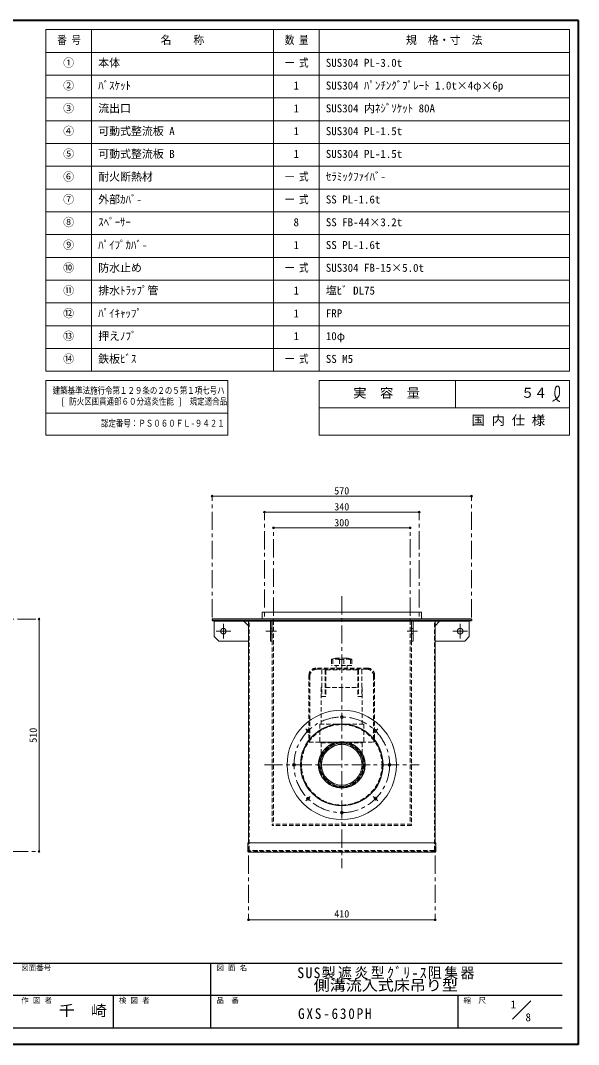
# Model space of a CAD drawing. Units: millimetres at full size, sheet at 1:8; some dimension numbers follow another scale. Extents: x -1695 to 1545, y -1111 to 1137.
# Drawn here: x 319 to 1545, y -1111 to 1137 of the extents above; entities that cross this region are included whole.
import ezdxf
from ezdxf.enums import TextEntityAlignment as Align

# ---------------------------------------------------------------- set-up
doc = ezdxf.new("R2010")
doc.units = ezdxf.units.MM
doc.header["$LTSCALE"] = 8
doc.header["$PDMODE"] = 32
doc.header["$PDSIZE"] = 4
doc.linetypes.add('CHAIN1', pattern=[8, 5, -1, 1, -1])
doc.linetypes.add('DASHED1', pattern=[1.8, 1.2, -0.6])
doc.layers.add('0-0_ﾚｲﾔ1', color=4, linetype='Continuous', lineweight=9)
doc.styles.add('ＭＳ ゴシック', font='')
doc.styles.get('ＭＳ ゴシック').set_extended_font_data('MS Gothic')

msp = doc.modelspace()

# ---------------------------------------------------------------- linework, layer by layer
at = {"layer": '0-0_ﾚｲﾔ1', "color": 1, "lineweight": 40}
for p, q in [((1544.863, 1137.091), (-1695.137, 1137.091)), ((1544.863, -1110.909), (1544.863, 1137.091)), ((1544.863, -1110.909), (-1695.137, -1110.909))]:
    msp.add_line(p, q, dxfattribs=at)
at = {"layer": '0-0_ﾚｲﾔ1', "color": 3, "lineweight": 18}
for p, q in [((1524.863, 1117.091), (374.863, 1117.091)), ((374.863, 367.091), (374.863, 1117.091)), ((474.863, 367.091), (474.863, 1117.091)), ((874.863, 367.091), (874.863, 1117.091)), ((974.863, 367.091), (974.863, 1117.091)), ((1524.863, 367.091), (1524.863, 1117.091)), ((1524.863, 1067.091), (374.863, 1067.091)), ((1524.863, 1017.091), (374.863, 1017.091)), ((1524.863, 967.091), (374.863, 967.091)), ((1524.863, 917.091), (374.863, 917.091)), ((1524.863, 867.091), (374.863, 867.091)), ((1524.863, 817.091), (374.863, 817.091)), ((1524.863, 767.091), (374.863, 767.091)), ((1524.863, 717.091), (374.863, 717.091)), ((1524.863, 667.091), (374.863, 667.091)), ((1524.863, 617.091), (374.863, 617.091)), ((1524.863, 567.091), (374.863, 567.091)), ((1524.863, 517.091), (374.863, 517.091)), ((1524.863, 467.091), (374.863, 467.091)), ((1524.863, 417.091), (374.863, 417.091)), ((1524.863, 367.091), (374.863, 367.091)), ((374.863, 227.091), (374.863, 347.091)), ((974.863, 227.091), (974.863, 347.091)), ((1524.863, 347.091), (974.863, 347.091)), ((1274.863, 347.091), (1274.863, 287.091)), ((1524.863, 227.091), (1524.863, 347.091)), ((774.863, 275.091), (374.863, 275.091)), ((1524.863, 287.091), (974.863, 287.091)), ((774.863, 227.091), (374.863, 227.091)), ((1524.863, 227.091), (974.863, 227.091))]:
    msp.add_line(p, q, dxfattribs=at)
at = {"layer": '0-0_ﾚｲﾔ1', "linetype": 'CHAIN1'}
for p, q in [((739.863, -173.409), (739.863, 93.091)), ((1309.863, -173.409), (1309.863, 93.091)), ((854.863, -151.909), (854.863, 58.091)), ((1194.863, -151.909), (1194.863, 58.091)), ((874.863, -169.909), (874.863, 23.091)), ((1174.863, -169.909), (1174.863, 23.091)), ((1024.863, -126.909), (1024.863, -723.509)), ((-455.137, -176.909), (359.863, -176.909)), ((764.863, -219.509), (764.863, -187.509)), ((1284.863, -219.509), (1284.863, -187.509)), ((780.863, -203.509), (748.863, -203.509)), ((858.263, -203.509), (881.463, -203.509)), ((1191.463, -203.509), (1168.263, -203.509)), ((1300.863, -203.509), (1268.863, -203.509)), ((945.667, -417.713), (955.566, -427.613)), ((1094.159, -427.613), (1104.059, -417.713)), ((854.863, -496.909), (1194.863, -496.909)), ((955.566, -566.206), (945.667, -576.105)), ((1094.159, -566.206), (1104.059, -576.105)), ((-535.937, -686.909), (359.863, -686.909)), ((819.863, -696.109), (819.863, -836.909)), ((1229.863, -696.109), (1229.863, -836.909))]:
    msp.add_line(p, q, dxfattribs=at)
at = {"layer": '0-0_ﾚｲﾔ1'}
for p, q in [((739.863, 93.091), (1309.863, 93.091)), ((1194.863, 58.091), (854.863, 58.091)), ((874.863, 23.091), (1174.863, 23.091)), ((359.863, -176.909), (359.863, -686.909)), ((744.863, -181.509), (744.863, -215.509)), ((809.863, -181.509), (819.863, -191.509)), ((1229.863, -191.509), (1239.863, -181.509)), ((1294.863, -225.509), (1229.863, -225.509)), ((1229.863, -836.909), (819.863, -836.909))]:
    msp.add_line(p, q, dxfattribs=at)
at = {"layer": '0-0_ﾚｲﾔ1', "color": 5, "lineweight": 25}
for p, q in [((739.863, -176.909), (739.863, -179.909)), ((1309.863, -176.909), (739.863, -176.909)), ((1309.863, -176.909), (1309.863, -179.909)), ((739.863, -179.909), (1309.863, -179.909))]:
    msp.add_line(p, q, dxfattribs=at)
at = {"layer": '0-0_ﾚｲﾔ1', "linetype": 'DASHED1'}
for p, q in [((854.863, -161.909), (854.863, -176.909)), ((1194.863, -161.909), (1194.863, -176.909)), ((821.463, -684.509), (821.463, -181.509)), ((868.263, -197.509), (871.463, -197.509)), ((871.863, -181.409), (871.863, -629.909)), ((874.863, -179.909), (874.863, -626.909)), ((1174.863, -179.909), (1174.863, -626.909)), ((1177.863, -181.409), (1177.863, -629.909)), ((1181.463, -197.509), (1178.263, -197.509)), ((1228.263, -684.509), (1228.263, -181.509)), ((868.263, -209.509), (871.463, -209.509)), ((1181.463, -209.509), (1178.263, -209.509)), ((1002.469, -265.714), (1002.469, -278.909)), ((1005.46, -265.714), (1002.469, -265.714)), ((1011.167, -263.002), (1003.255, -264.737)), ((1005.46, -265.714), (1005.46, -278.909)), ((1012.024, -262.909), (1037.701, -262.909)), ((1020.023, -265.714), (1020.023, -278.909)), ((1029.702, -265.714), (1020.023, -265.714)), ((1029.702, -265.714), (1029.702, -278.909)), ((1038.558, -263.002), (1046.47, -264.737)), ((1044.265, -265.714), (1044.265, -278.909)), ((1081.863, -284.909), (967.863, -284.909)), ((1079.863, -286.909), (969.863, -286.909)), ((988.342, -288.409), (988.342, -346.872)), ((989.641, -289.409), (989.641, -346.872)), ((990.641, -288.409), (1021.468, -288.409)), ((1047.256, -278.909), (1002.469, -278.909)), ((1012.863, -278.909), (1012.863, -284.909)), ((1021.468, -286.909), (1021.468, -288.409)), ((1028.257, -286.909), (1028.257, -288.409)), ((1059.084, -288.409), (1028.257, -288.409)), ((1036.863, -278.909), (1036.863, -284.909)), ((1060.084, -289.409), (1060.084, -346.872)), ((1061.383, -288.409), (1061.383, -346.872)), ((1068.883, -288.409), (1068.883, -346.872)), ((952.863, -299.909), (952.863, -446.909)), ((954.863, -301.909), (954.863, -446.909)), ((1094.863, -301.909), (1094.863, -446.909)), ((1096.863, -299.909), (1096.863, -446.909)), ((979.863, -326.909), (979.863, -407.409)), ((979.863, -326.909), (980.842, -326.909)), ((989.641, -326.909), (1060.084, -326.909)), ((1068.883, -326.909), (1069.863, -326.909)), ((1069.863, -326.909), (1069.863, -407.409)), ((1060.084, -346.872), (1068.883, -346.872)), ((976.363, -407.409), (1073.363, -407.409)), ((976.363, -407.409), (976.363, -447.409)), ((1073.363, -407.409), (1073.363, -447.409)), ((952.863, -446.909), (1096.863, -446.909)), ((976.363, -447.409), (979.863, -448.409)), ((976.363, -447.409), (1073.363, -447.409)), ((979.863, -448.409), (1069.863, -448.409)), ((979.863, -448.409), (979.863, -478.819)), ((1073.363, -447.409), (1069.863, -448.409)), ((1069.863, -448.409), (1069.863, -478.819)), ((1177.863, -626.909), (871.863, -626.909)), ((1177.863, -629.909), (871.863, -629.909)), ((819.863, -686.109), (819.863, -668.509)), ((1229.863, -686.109), (1229.863, -668.509)), ((1229.063, -686.909), (820.663, -686.909)), ((1227.463, -685.309), (822.263, -685.309)), ((839.863, -686.909), (839.863, -685.309)), ((1209.863, -686.909), (1209.863, -685.309))]:
    msp.add_line(p, q, dxfattribs=at)
at = {"layer": '0-0_ﾚｲﾔ1', "color": 7, "lineweight": 18}
for p, q in [((1199.863, -161.909), (1199.863, -176.909)), ((744.863, -179.909), (744.863, -181.509)), ((744.863, -181.509), (1304.863, -181.509)), ((819.863, -182.309), (819.863, -668.509)), ((871.463, -181.509), (871.463, -225.509)), ((1178.263, -181.509), (1178.263, -225.509)), ((1229.863, -182.309), (1229.863, -668.509)), ((1304.863, -179.909), (1304.863, -181.509)), ((1231.463, -668.509), (818.263, -668.509)), ((818.263, -686.909), (818.263, -668.509)), ((1231.463, -686.909), (1231.463, -668.509)), ((1229.863, -688.509), (819.863, -688.509)), ((1399.885, -1055.315), (1440.291, -1014.909))]:
    msp.add_line(p, q, dxfattribs=at)
at = {"layer": '0-0_ﾚｲﾔ1', "color": 6, "lineweight": 25}
for p, q in [((-1659.137, -932.052), (1508.863, -932.052)), ((737.434, -1074.909), (737.434, -932.052)), ((1508.863, -1003.481), (-119.709, -1003.481)), ((523.148, -1074.909), (523.148, -1003.481)), ((1280.291, -1074.909), (1280.291, -1003.481)), ((1508.863, -1074.909), (-1659.137, -1074.909))]:
    msp.add_line(p, q, dxfattribs=at)
at = {"layer": '0-0_ﾚｲﾔ1', "color": 3, "lineweight": 18}
for points in [[(774.863, 227.091), (774.863, 347.091), (374.863, 347.091)], [(1487.688, 301.08), (1488.559, 301.581), (1490.054, 302.453), (1491.536, 303.346), (1492.997, 304.275), (1494.427, 305.251), (1495.819, 306.291), (1496.605, 306.927), (1497.182, 307.422), (1498.147, 308.315), (1499.062, 309.257), (1499.913, 310.25), (1500.687, 311.298), (1501.371, 312.401), (1501.721, 313.066), (1501.972, 313.609), (1502.353, 314.569), (1502.669, 315.556), (1502.925, 316.563), (1503.123, 317.583), (1503.268, 318.61), (1503.329, 319.205), (1503.375, 319.822), (1503.42, 320.884), (1503.43, 321.945), (1503.414, 323.009), (1503.384, 324.078), (1503.348, 325.154), (1503.329, 325.783), (1503.311, 326.444), (1503.268, 327.587), (1503.177, 328.721), (1502.998, 329.833), (1502.695, 330.91), (1502.228, 331.938), (1501.867, 332.507), (1501.636, 332.812), (1501.189, 333.308), (1500.691, 333.749), (1500.152, 334.114)], [(1500.152, 334.114), (1499.583, 334.382), (1498.996, 334.53), (1498.651, 334.553), (1498.367, 334.535), (1497.879, 334.429), (1497.402, 334.241), (1496.941, 333.983), (1496.502, 333.669), (1496.094, 333.313), (1495.874, 333.092), (1495.568, 332.746), (1495.108, 332.114), (1494.724, 331.445), (1494.407, 330.745), (1494.146, 330.023), (1493.933, 329.285), (1493.828, 328.853), (1493.711, 328.309), (1493.543, 327.368), (1493.412, 326.422), (1493.308, 325.472), (1493.221, 324.518), (1493.142, 323.562), (1493.097, 323.006), (1493.041, 322.343), (1492.946, 321.2), (1492.867, 320.056), (1492.82, 318.915), (1492.819, 317.777), (1492.88, 316.644), (1492.951, 315.99), (1493.035, 315.423), (1493.228, 314.451), (1493.476, 313.489), (1493.771, 312.537), (1494.107, 311.597), (1494.477, 310.672), (1494.705, 310.143), (1494.875, 309.761)], [(1494.875, 309.761), (1495.179, 309.109), (1495.496, 308.465), (1495.827, 307.826), (1496.173, 307.192), (1496.534, 306.561), (1496.751, 306.196), (1497.011, 305.772), (1497.48, 305.05), (1497.981, 304.351), (1498.519, 303.69), (1499.098, 303.079), (1499.725, 302.532), (1500.113, 302.25), (1500.445, 302.039), (1501.045, 301.715), (1501.673, 301.435), (1502.323, 301.189), (1502.99, 300.966), (1503.665, 300.759), (1504.059, 300.642)]]:
    msp.add_lwpolyline(points, dxfattribs=at)
at = {"layer": '0-0_ﾚｲﾔ1', "color": 7, "lineweight": 18}
for points in [[(1199.863, -161.909), (849.863, -161.909), (849.863, -176.909)], [(868.263, -181.509), (868.263, -225.509), (871.463, -225.509)], [(1181.463, -181.509), (1181.463, -225.509), (1178.263, -225.509)]]:
    msp.add_lwpolyline(points, dxfattribs=at)
at = {"layer": '0-0_ﾚｲﾔ1'}
for points in [[(1304.863, -181.509), (1304.863, -215.509), (1294.863, -225.509)], [(744.863, -215.509), (754.863, -225.509), (819.863, -225.509)]]:
    msp.add_lwpolyline(points, dxfattribs=at)
at = {"layer": '0-0_ﾚｲﾔ1', "linetype": 'DASHED1'}
for points in [[(1044.265, -265.714), (1047.256, -265.714), (1047.256, -278.909)], [(980.842, -288.409), (980.842, -346.872), (989.641, -346.872)]]:
    msp.add_lwpolyline(points, dxfattribs=at)
at = {"layer": '0-0_ﾚｲﾔ1'}
for centre, radius in [((764.863, -203.509), 6), ((1284.863, -203.509), 6), ((1024.863, -496.909), 47.5), ((1024.863, -496.909), 44.5)]:
    msp.add_circle(centre, radius, dxfattribs=at)
at = {"layer": '0-0_ﾚｲﾔ1', "color": 7, "lineweight": 18}
for centre, radius in [((1024.863, -496.909), 120), ((1024.863, -391.909), 3), ((950.616, -422.663), 3), ((1099.109, -422.663), 3), ((919.863, -496.909), 3), ((1129.863, -496.909), 3), ((950.616, -571.155), 3), ((1099.109, -571.155), 3), ((1024.863, -601.909), 3)]:
    msp.add_circle(centre, radius, dxfattribs=at)
at = {"layer": '0-0_ﾚｲﾔ1', "linetype": 'CHAIN1'}
msp.add_circle((1024.863, -496.909), 105, dxfattribs=at)
at = {"layer": '0-0_ﾚｲﾔ1', "color": 5, "lineweight": 25}
for radius in [90, 51]:
    msp.add_circle((1024.863, -496.909), radius, dxfattribs=at)
at = {"layer": '0-0_ﾚｲﾔ1', "color": 7, "linetype": 'DASHED1', "lineweight": 18}
msp.add_circle((1024.863, -496.909), 88.4, dxfattribs=at)
at = {"layer": '0-0_ﾚｲﾔ1', "linetype": 'DASHED1'}
for radius in [48.5, 45]:
    msp.add_circle((1024.863, -496.909), radius, dxfattribs=at)
for centre, radius, start, end in [((871.863, -179.909), 3, 0, 90), ((1177.863, -179.909), 3, 90, 180), ((819.863, -181.509), 1.6, 0, 90), ((870.363, -181.409), 1.5, 0, 90), ((1179.363, -181.409), 1.5, 90, 180), ((1229.863, -181.509), 1.6, 90, 180), ((1003.469, -265.714), 1, 102.36697, 180), ((1012.742, -298.261), 33.352, 77.38992, 102.61008), ((1012.024, -266.909), 4, 90, 102.36697), ((1036.984, -298.261), 33.352, 77.38992, 102.61008), ((1037.701, -266.909), 4, 77.63303, 90), ((1046.256, -265.714), 1, 0, 77.63303), ((967.863, -299.909), 15, 90, 180), ((969.863, -301.909), 15, 90, 180), ((982.342, -288.409), 1.5, 90, 180), ((989.842, -288.409), 1.5, 90, 180), ((990.641, -289.409), 1, 90, 180), ((1059.084, -289.409), 1, 0, 90), ((1059.883, -288.409), 1.5, 0, 90), ((1067.383, -288.409), 1.5, 0, 90), ((1079.863, -301.909), 15, 0, 90), ((1081.863, -299.909), 15, 0, 90), ((821.463, -685.309), 1.6, 180, 270), ((820.663, -686.109), 0.8, 180, 270), ((822.263, -684.509), 0.8, 180, 270), ((1227.463, -684.509), 0.8, 270, 0), ((1228.263, -685.309), 1.6, 270, 0), ((1229.063, -686.109), 0.8, 270, 0)]:
    msp.add_arc(centre, radius, start, end, dxfattribs=at)
at = {"layer": '0-0_ﾚｲﾔ1', "color": 7, "lineweight": 18}
for centre, radius, start, end in [((819.063, -182.309), 0.8, 0, 90), ((1230.663, -182.309), 0.8, 90, 180), ((819.863, -686.909), 1.6, 180, 270), ((1229.863, -686.909), 1.6, 270, 0)]:
    msp.add_arc(centre, radius, start, end, dxfattribs=at)
at = {"layer": '0-0_ﾚｲﾔ1', "color": 1}
for p in [(739.863, 93.091), (1309.863, 93.091), (854.863, 58.091), (1194.863, 58.091), (874.863, 23.091), (1174.863, 23.091), (359.863, -176.909), (359.863, -686.909), (819.863, -836.909), (1229.863, -836.909)]:
    msp.add_point(p, dxfattribs=at)

# ---------------------------------------------------------------- texts
at = {"layer": '0-0_ﾚｲﾔ1', "color": 7, "style": 'ＭＳ ゴシック'}
for s, height, width, p in [('番 号', 17.6, 0.85, (399.863, 1080.091)), ('数 量', 17.6, 0.85, (899.863, 1080.091)), ('一 式', 17.6, 0.85, (899.863, 1030.091)), ('一 式', 17.6, 0.85, (899.863, 780.091)), ('一 式', 17.6, 0.85, (899.863, 730.091)), ('一 式', 17.6, 0.85, (899.863, 580.091)), ('一 式', 17.6, 0.85, (899.863, 380.091)), ('建築基準法施行令第１２９条の２の５第１項七号ハ', 14.66, 0.8, (389.863, 313.091)), ('実\u3000容\u3000量', 20.53, 1.05, (1049.863, 303.091)), ('５４', 21.99, 0.95, (1418.863, 302.091)), ('[ 防火区画貫通部６０分遮炎性能 ]\u3000規定適合品', 14.66, 0.8, (407.863, 289.091)), ('国 内 仕 様', 20.53, 1.05, (1309.863, 243.091)), ('認定番号：ＰＳ０６０ＦＬ-９４２１', 14.66, 0.8, (495.863, 241.091)), ('側溝流入式床吊り型', 23.46, 1.1, (963.148, -999.766)), ('千\u3000崎', 23.46, 1.1, (403.148, -1055.195))]:
    msp.add_text(s, height=height, dxfattribs=dict(at, width=width)).set_placement(p, align=Align.BOTTOM_LEFT)
for s, height, p in [('名\u3000\u3000称', 17.6, (626.863, 1080.091)), ('規\u3000格・寸\u3000法', 17.6, (1165.863, 1080.091)), ('①', 17.6, (412.863, 1030.091)), ('本体', 17.6, (489.863, 1030.091)), ('SUS304 PL-3.0t', 17.6, (989.863, 1030.091)), ('②', 17.6, (412.863, 980.091)), ('ﾊﾞｽｹｯﾄ', 17.6, (489.863, 980.091)), ('1', 17.6, (918.863, 980.091)), ('SUS304 ﾊﾟﾝﾁﾝｸﾞﾌﾟﾚｰﾄ 1.0t×4φ×6p', 17.6, (989.863, 980.091)), ('③', 17.6, (412.863, 930.091)), ('流出口', 17.6, (489.863, 930.091)), ('1', 17.6, (918.863, 930.091)), ('SUS304 内ﾈｼﾞｿｹｯﾄ 80A', 17.6, (989.863, 930.091)), ('④', 17.6, (412.863, 880.091)), ('可動式整流板 A', 17.6, (489.863, 880.091)), ('1', 17.6, (918.863, 880.091)), ('SUS304 PL-1.5t', 17.6, (989.863, 880.091)), ('⑤', 17.6, (412.863, 830.091)), ('可動式整流板 B', 17.6, (489.863, 830.091)), ('1', 17.6, (918.863, 830.091)), ('SUS304 PL-1.5t', 17.6, (989.863, 830.091)), ('⑥', 17.6, (412.863, 780.091)), ('耐火断熱材', 17.6, (489.863, 780.091)), ('ｾﾗﾐｯｸﾌｧｲﾊﾞ-', 17.6, (989.863, 780.091)), ('⑦', 17.6, (412.863, 730.091)), ('外部ｶﾊﾞ-', 17.6, (489.863, 730.091)), ('SS PL-1.6t', 17.6, (989.863, 730.091)), ('⑧', 17.6, (412.863, 680.091)), ('ｽﾍﾟｰｻｰ', 17.6, (489.863, 680.091)), ('8', 17.6, (918.863, 680.091)), ('SS FB-44×3.2t', 17.6, (989.863, 680.091)), ('⑨', 17.6, (412.863, 630.091)), ('ﾊﾟｲﾌﾟｶﾊﾞ-', 17.6, (489.863, 630.091)), ('1', 17.6, (918.863, 630.091)), ('SS PL-1.6t', 17.6, (989.863, 630.091)), ('⑩', 17.6, (412.863, 580.091)), ('防水止め', 17.6, (489.863, 580.091)), ('SUS304 FB-15×5.0t', 17.6, (989.863, 580.091)), ('⑪', 17.6, (412.863, 530.091)), ('排水ﾄﾗｯﾌﾟ管', 17.6, (489.863, 530.091)), ('1', 17.6, (918.863, 530.091)), ('塩ﾋﾞ DL75', 17.6, (989.863, 530.091)), ('⑫', 17.6, (412.863, 480.091)), ('ﾊﾟｲｷｬｯﾌﾟ', 17.6, (489.863, 480.091)), ('1', 17.6, (918.863, 480.091)), ('FRP', 17.6, (989.863, 480.091)), ('⑬', 17.6, (412.863, 430.091)), ('押えﾉﾌﾞ', 17.6, (489.863, 430.091)), ('1', 17.6, (918.863, 430.091)), ('10φ', 17.6, (989.863, 430.091)), ('⑭', 17.6, (412.863, 380.091)), ('鉄板ﾋﾞｽ', 17.6, (489.863, 380.091)), ('SS M5', 17.6, (989.863, 380.091)), ('570', 16.13, (1008.363, 91.716)), ('340', 16.13, (1008.363, 56.716)), ('300', 16.13, (1008.363, 21.716)), ('410', 16.13, (1008.363, -836.909)), ('図面番号', 11.73, (320.863, -952.052)), ('図 面 名', 11.73, (749.434, -952.052)), ('作 図 者', 11.73, (320.863, -1023.481)), ('検 図 者', 11.73, (535.148, -1023.481)), ('品\u3000番', 11.73, (749.434, -1023.481)), ('縮\u3000尺', 11.73, (1292.291, -1023.481)), ('1', 17.6, (1395.821, -1036.928)), ('8', 17.6, (1428.397, -1065.232))]:
    msp.add_text(s, height=height, dxfattribs=at).set_placement(p, align=Align.BOTTOM_LEFT)
msp.add_text('510', height=16.13, rotation=90, dxfattribs=at).set_placement((359.863, -448.409), align=Align.BOTTOM_LEFT)
at = {"layer": '0-0_ﾚｲﾔ1', "color": 7, "char_height": 23.46, "attachment_point": 7, "style": 'ＭＳ ゴシック'}
for s, insert in [('\\T1.18;\\W0.95;SUS製遮炎型ｸﾞﾘ-ｽ阻集器', (927.148, -967.766)), ('\\T1.28;\\W0.9;GXS-630PH', (928.863, -1055.195))]:
    msp.add_mtext(s, dxfattribs=dict(at, insert=insert))

doc.saveas('drawing.dxf')
